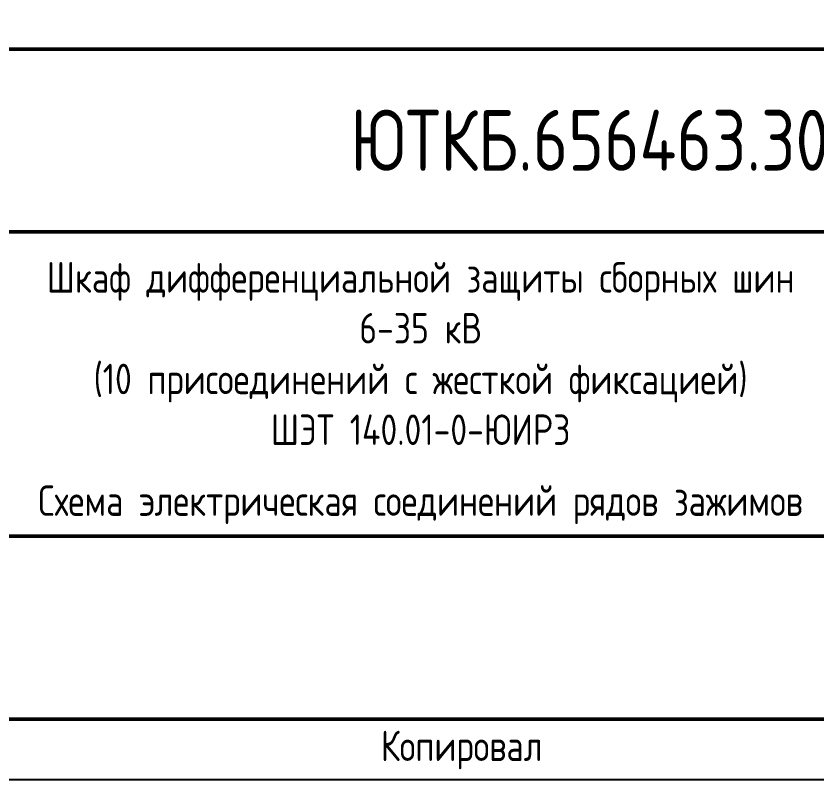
# Model space of a CAD drawing. Header units: millimetres. Extents: x -1043 to 5194, y -96 to 1568.
# Drawn here: x 4373.8 to 4439.5, y 973.5 to 1036.2 of the extents above; entities that cross this region are included whole.
import ezdxf

# ---------------------------------------------------------------- set-up
doc = ezdxf.new("R2010")
doc.units = ezdxf.units.MM
doc.styles.add('Gost_type_A', font='GOST_A.TTF')

# ---------------------------------------------------------------- blocks, each defined once
blk = doc.blocks.new('Штамп большой нижний')
at = {"lineweight": 50}
for points in [[(-120, 55), (0, 55), (0, 40), (-120, 40)], [(-120, 40), (-50, 40), (-50, 15), (-120, 15)], [(-120, 15), (-50, 15), (-50, 0), (-120, 0)]]:
    blk.add_lwpolyline(points, close=True, dxfattribs=at)
at = {"insert": (-75, -2.535), "char_height": 2.5, "width": 13.12023, "attachment_point": 6, "style": 'Gost_type_A'}
blk.add_mtext('Копировал', dxfattribs=at)

msp = doc.modelspace()

# ---------------------------------------------------------------- linework, layer by layer
msp.add_lwpolyline([(4497, 1393.538), (4497, 973.538), (4200, 973.538), (4200, 1393.538)], close=True)
at = {"lineweight": 50}
msp.add_lwpolyline([(4492, 1388.538), (4492, 978.538), (4220, 978.538), (4220, 1388.538)], close=True, dxfattribs=at)

# ---------------------------------------------------------------- block references
msp.add_blockref('Штамп большой нижний', (4492, 978.538))

# ---------------------------------------------------------------- texts
at = {"style": 'Gost_type_A'}
for s, insert, char_height, width, attachment_point in [('ЮТКБ.656463.300-031Э4.1', (4432, 1026.038), 5, 120, 5), ('Шкаф дифференциальной защиты сборных шин\\P6-35 кВ\\P(10 присоединений с жесткой фиксацией) \\PШЭТ 140.01-0-ЮИРЗ ', (4407, 1008.538), 2.5, 68, 5), ('Схема электрическая соединений рядов зажимов', (4407, 994.538), 2.5, 70, 8)]:
    msp.add_mtext(s, dxfattribs=dict(at, insert=insert, char_height=char_height, width=width, attachment_point=attachment_point))

doc.saveas('drawing.dxf')
